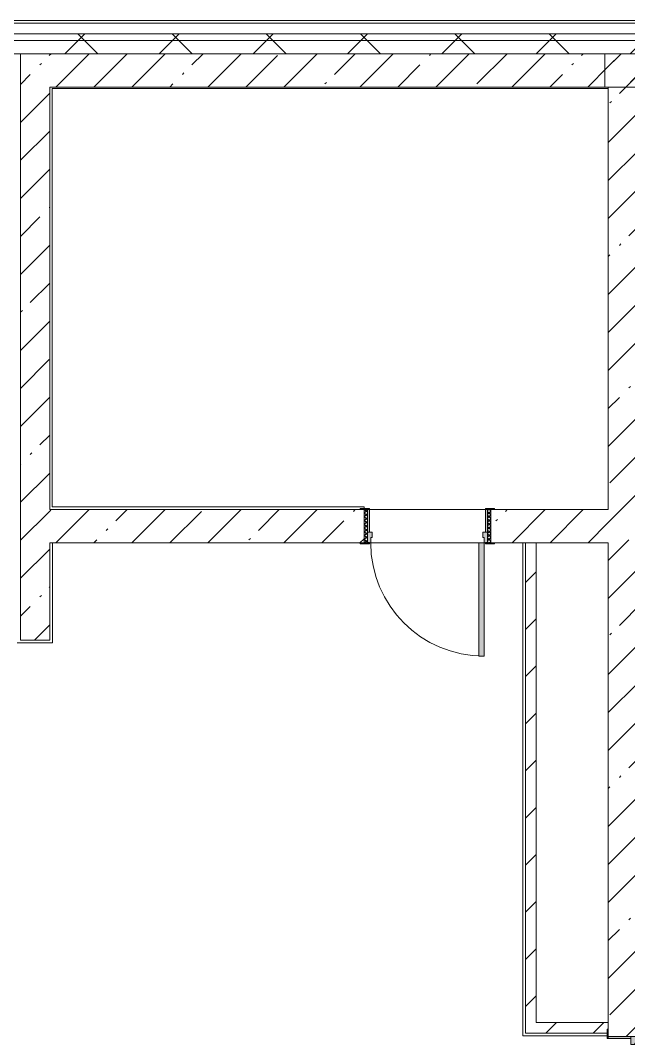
# Model space of a CAD drawing. Header units: millimetres. Extents: x -5524 to 188159, y -8553 to 29000.
# Drawn here: x 145899 to 150461, y 19695 to 27350 of the extents above; entities that cross this region are included whole.
import ezdxf

# ---------------------------------------------------------------- set-up
doc = ezdxf.new("R2010")
doc.units = ezdxf.units.MM
for name, color, linetype, lineweight, true_color in [('A-DOOR-3', 7, 'Continuous', 5, 0xaaaaaa), ('A-DOOR-4', 7, 'Continuous', 5, 0xe2e2e2), ('A-DOOR-FRAM-1', 7, 'Continuous', 5, 0xe2e2e2), ('A-DOOR-FRAM-2', 7, 'Continuous', 5, 0xaaaaaa), ('A-FLOR-2', 7, 'Continuous', 5, 0xaaaaaa)]:
    doc.layers.add(name, color=color, linetype=linetype, lineweight=lineweight, true_color=true_color)
for name, color, linetype, lineweight in [('A-WALL', 7, 'Continuous', 9), ('A-WALL-7', 7, 'Continuous', 5), ('I-WALL-2', 7, 'Continuous', 5)]:
    doc.layers.add(name, color=color, linetype=linetype, lineweight=lineweight)
pattern_1 = [(45, (61148.7, 0), (-353.5534, 353.5534), []), (135, (61148.7, 0), (-353.5534, -353.5534), [])]
pattern_2 = [(45, (61148.7, 0), (-285.1231, 285.1231), []), (45, (61433.8, 0), (-285.1231, 285.1231), [504.031, -100.806, 16.764, -84.042])]
pattern_3 = [(45, (61148.7, 0), (-176.7767, 176.7767), [])]

# ---------------------------------------------------------------- blocks, each defined once
blk = doc.blocks.new('110_Дверь_СКБ_2Ст - Д-1_л_Лестничная клетка EIS60 2-32359692-3_7_1_птичка')
at = {"layer": 'A-DOOR-4'}
for points in [[(662.5, 125), (662.5, 1025), (612.5, 1025), (612.5, 125)], [(-587.5, 525), (-637.5, 525), (-637.5, 125), (-587.5, 125)], [(712.5, -125), (712.5, 45), (697.5, 45), (697.5, -125)]]:
    blk.add_hatch(color=256, dxfattribs=at).paths.add_polyline_path(points)
h = blk.add_hatch(color=256, dxfattribs=at)
h.paths.add_polyline_path([(712.5, 125), (662.5, 125), (662.5, 75), (652.5, 75), (652.5, 45), (712.5, 45)])
h.paths.add_polyline_path([(-627.5, 45), (-627.5, 75), (-637.5, 75), (-637.5, 125), (-687.5, 125), (-687.5, 45)])
at = {"layer": 'A-DOOR-FRAM-1'}
for points in [[(-672.5, 125), (-672.5, 133), (-742.5, 133), (-742.5, 125)], [(767.5, 125), (767.5, 133), (697.5, 133), (697.5, 125)], [(-672.5, -125), (-672.5, 45), (-687.5, 45), (-687.5, -125)], [(-672.5, -133), (-672.5, -125), (-742.5, -125), (-742.5, -133)], [(767.5, -133), (767.5, -125), (697.5, -125), (697.5, -133)]]:
    blk.add_hatch(color=256, dxfattribs=at).paths.add_polyline_path(points)
at = {"layer": 'A-DOOR-3'}
for p, q in [((662.5, 1025), (612.5, 1025)), ((612.5, 1025), (612.5, 125)), ((662.5, 125), (662.5, 1025)), ((-637.5, 525), (-637.5, 125)), ((-587.5, 525), (-637.5, 525)), ((-587.5, 125), (-587.5, 525)), ((-637.5, 125), (-587.5, 125)), ((612.5, 125), (662.5, 125))]:
    blk.add_line(p, q, dxfattribs=at)
for centre, radius, start, end in [((662.5, 125), 900, 90, 180), ((-637.5, 125), 400, 360, 90)]:
    blk.add_arc(centre, radius, start, end, dxfattribs=at)
at = {"layer": 'A-DOOR-FRAM-2'}
for p, q in [((-672.5, 133), (-742.5, 133)), ((-742.5, 133), (-742.5, 125)), ((-742.5, 125), (-672.5, 125)), ((-637.5, 125), (-687.5, 125)), ((-687.5, 125), (-687.5, 45)), ((-672.5, 125), (-672.5, 133)), ((-637.5, 75), (-637.5, 125)), ((662.5, 125), (662.5, 75)), ((712.5, 125), (662.5, 125)), ((767.5, 133), (697.5, 133)), ((697.5, 133), (697.5, 125)), ((697.5, 125), (767.5, 125)), ((712.5, 45), (712.5, 125)), ((767.5, 125), (767.5, 133)), ((-687.5, 45), (-627.5, 45)), ((-672.5, 45), (-687.5, 45)), ((-687.5, 45), (-687.5, -125)), ((-672.5, -125), (-672.5, 45)), ((-627.5, 75), (-637.5, 75)), ((-627.5, 45), (-627.5, 75)), ((662.5, 75), (652.5, 75)), ((652.5, 75), (652.5, 45)), ((652.5, 45), (712.5, 45)), ((712.5, 45), (697.5, 45)), ((697.5, 45), (697.5, -125)), ((712.5, -125), (712.5, 45)), ((-672.5, -125), (-742.5, -125)), ((-742.5, -125), (-742.5, -133)), ((-742.5, -133), (-672.5, -133)), ((-687.5, -125), (-672.5, -125)), ((-672.5, -133), (-672.5, -125)), ((697.5, -125), (712.5, -125)), ((767.5, -125), (697.5, -125)), ((697.5, -125), (697.5, -133)), ((697.5, -133), (767.5, -133)), ((767.5, -133), (767.5, -125))]:
    blk.add_line(p, q, dxfattribs=at)
blk = doc.blocks.new('110_Дверь_СКБ_1Ст_Внутренняя1 - Д-8а 950x2100h _книгохранилище_ огнестойкая дверь_-32656878-3_7_1_птичка')
at = {"layer": 'A-DOOR-3'}
h = blk.add_hatch(dxfattribs=at)
h.set_pattern_fill('FP_149', color=256, style=0, pattern_type=2)
h.set_pattern_definition([(225, (1826.41, -189.685), (-14.14214, 14.14214), []), (135, (1826.41, -189.685), (14.14214, 14.14214), [])])
h.paths.add_polyline_path([(487.5, -125), (487.5, 125), (462.5, 125), (462.5, -125)])
at = {"layer": 'A-DOOR-4'}
h = blk.add_hatch(color=256, dxfattribs=at)
h.paths.add_polyline_path([(462.5, -125), (462.5, -45), (427.5, -45), (427.5, -85), (437.5, -85), (437.5, -125)])
h.paths.add_polyline_path([(-437.5, -125), (-412.5, -125), (-412.5, -85), (-402.5, -85), (-402.5, -45), (-437.5, -45)])
at = {"layer": 'A-DOOR-FRAM-1'}
for points in [[(-422.5, 125), (-422.5, 133), (-492.5, 133), (-492.5, 125)], [(-422.5, -45), (-422.5, 125), (-437.5, 125), (-437.5, -45)], [(517.5, 125), (517.5, 133), (447.5, 133), (447.5, 125)], [(462.5, -45), (462.5, 125), (447.5, 125), (447.5, -45)], [(-422.5, -133), (-422.5, -125), (-492.5, -125), (-492.5, -133)], [(437.5, -975), (437.5, -125), (397.5, -125), (397.5, -975)], [(517.5, -133), (517.5, -125), (447.5, -125), (447.5, -133)]]:
    blk.add_hatch(color=256, dxfattribs=at).paths.add_polyline_path(points)
at = {"layer": 'A-DOOR-FRAM-2'}
h = blk.add_hatch(dxfattribs=at)
h.set_pattern_fill('FP_150', color=256, style=0, pattern_type=2)
h.set_pattern_definition([(315, (-296.384, -189.685), (-14.1421, -14.1421), []), (225, (-296.384, -189.685), (-14.1421, 14.1421), [])])
h.paths.add_polyline_path([(-437.5, -125), (-437.5, 125), (-462.5, 125), (-462.5, -125)])
at = {"layer": 'A-DOOR-3'}
for p, q in [((397.5, -125), (437.5, -125)), ((397.5, -975), (397.5, -125)), ((437.5, -125), (437.5, -975)), ((437.5, -975), (397.5, -975))]:
    blk.add_line(p, q, dxfattribs=at)
blk.add_arc((437.5, -125), 850, 180, 270, dxfattribs=at)
at = {"layer": 'A-DOOR-FRAM-2'}
for p, q in [((-492.5, 133), (-422.5, 133)), ((-492.5, 125), (-492.5, 133)), ((-422.5, 125), (-492.5, 125)), ((-462.5, 125), (-437.5, 125)), ((-462.5, -125), (-462.5, 125)), ((-437.5, 125), (-437.5, -125)), ((-437.5, 125), (-422.5, 125)), ((-437.5, -45), (-437.5, 125)), ((-422.5, 133), (-422.5, 125)), ((-422.5, 125), (-422.5, -45)), ((447.5, 125), (447.5, 133)), ((447.5, 133), (517.5, 133)), ((447.5, -45), (447.5, 125)), ((447.5, 125), (462.5, 125)), ((517.5, 125), (447.5, 125)), ((462.5, -125), (462.5, 125)), ((462.5, 125), (487.5, 125)), ((462.5, 125), (462.5, -45)), ((487.5, 125), (487.5, -125)), ((517.5, 133), (517.5, 125)), ((-437.5, -45), (-402.5, -45)), ((-437.5, -125), (-437.5, -45)), ((-422.5, -45), (-437.5, -45)), ((-402.5, -45), (-402.5, -85)), ((427.5, -45), (462.5, -45)), ((427.5, -85), (427.5, -45)), ((462.5, -45), (447.5, -45)), ((462.5, -45), (462.5, -125)), ((-492.5, -125), (-422.5, -125)), ((-492.5, -133), (-492.5, -125)), ((-422.5, -133), (-492.5, -133)), ((-437.5, -125), (-462.5, -125)), ((-437.5, -124), (-422.5, -124)), ((-437.5, -125), (-437.5, -124)), ((-412.5, -125), (-437.5, -125)), ((-422.5, -125), (-437.5, -125)), ((-422.5, -124), (-422.5, -125)), ((-422.5, -125), (-422.5, -133)), ((-412.5, -85), (-412.5, -125)), ((-402.5, -85), (-412.5, -85)), ((437.5, -85), (427.5, -85)), ((437.5, -125), (437.5, -85)), ((462.5, -125), (437.5, -125)), ((447.5, -125), (447.5, -124)), ((447.5, -124), (462.5, -124)), ((462.5, -125), (447.5, -125)), ((447.5, -133), (447.5, -125)), ((447.5, -125), (517.5, -125)), ((517.5, -133), (447.5, -133)), ((462.5, -124), (462.5, -125)), ((487.5, -125), (462.5, -125)), ((517.5, -125), (517.5, -133))]:
    blk.add_line(p, q, dxfattribs=at)

msp = doc.modelspace()

# ---------------------------------------------------------------- hatches: boundary and pattern name
at = {"layer": 'A-WALL-7'}
h = msp.add_hatch(dxfattribs=at)
h.set_pattern_fill('FP_61', color=256, style=0, pattern_type=2)
h.set_pattern_definition(pattern_1)
h.paths.add_polyline_path([(154308.7, 27200), (154358.7, 27200), (154358.7, 27250), (141498.7, 27250), (141498.7, 27200), (153441.3, 27200)])
h.paths.add_polyline_path([(137498.7, 27200), (138398.7, 27200), (138398.7, 27250), (137498.7, 27250)])
h.paths.add_polyline_path([(131958.7, 27200), (131958.7, 27250), (130758.7, 27250), (130758.7, 27200), (131068.4, 27200)])
h.paths.add_polyline_path([(127339.6, 27200), (128258.7, 27200), (128258.7, 27250), (124008.7, 27250), (124008.7, 27200), (125475.2, 27200)])
h.paths.add_polyline_path([(134058.7, 27200), (135398.7, 27200), (135398.7, 27250), (134058.7, 27250)])
h.paths.add_polyline_path([(122678.6, 27200), (123108.7, 27200), (123108.7, 27250), (121008.7, 27250), (121008.7, 27200), (121746.4, 27200)])
h.paths.add_polyline_path([(119882, 27200), (120108.7, 27200), (120108.7, 27250), (119008.7, 27250), (119008.7, 27200)])
h.paths.add_polyline_path([(115221, 27200), (115908.7, 27200), (115908.7, 27250), (114408.7, 27250), (114408.7, 27200)])
h.paths.add_polyline_path([(111492.2, 27200), (111908.7, 27200), (111908.7, 27250), (110809, 27250), (110809, 27200)])
h.paths.add_polyline_path([(109627.7, 27200), (109909, 27200), (109909, 27250), (108808.7, 27250), (108808.7, 27200)])
h.paths.add_polyline_path([(103208.7, 27200), (105708.7, 27200), (105708.7, 27250), (103208.7, 27250)])
h = msp.add_hatch(dxfattribs=at)
h.set_pattern_fill('FP_61', color=256, style=0, pattern_type=2)
h.set_pattern_definition(pattern_1)
h.paths.add_polyline_path([(154208.7, 27100), (154308.7, 27100), (154308.7, 27200), (141498.7, 27200), (141498.7, 27100), (153441.3, 27100)])
h.paths.add_polyline_path([(131958.7, 27100), (131958.7, 27200), (130758.7, 27200), (130758.7, 27100), (131068.4, 27100)])
h.paths.add_polyline_path([(135398.7, 27100), (135398.7, 27200), (134058.7, 27200), (134058.7, 27100), (134797.3, 27100)])
h.paths.add_polyline_path([(137498.7, 27100), (138398.7, 27100), (138398.7, 27200), (137498.7, 27200)])
h.paths.add_polyline_path([(128258.7, 27100), (128258.7, 27200), (124008.7, 27200), (124008.7, 27100), (127339.6, 27100)])
h.paths.add_polyline_path([(121008.7, 27100), (123108.7, 27100), (123108.7, 27200), (121008.7, 27200)])
h.paths.add_polyline_path([(120108.7, 27100), (120108.7, 27200), (119008.7, 27200), (119008.7, 27100), (119882, 27100)])
h.paths.add_polyline_path([(115221, 27100), (115908.7, 27100), (115908.7, 27200), (114408.7, 27200), (114408.7, 27100)])
h.paths.add_polyline_path([(111492.2, 27100), (111908.7, 27100), (111908.7, 27200), (110809, 27200), (110809, 27100)])
h.paths.add_polyline_path([(109627.7, 27100), (109909, 27100), (109909, 27200), (108808.7, 27200), (108808.7, 27100)])
h.paths.add_polyline_path([(104966.7, 27100), (105708.7, 27100), (105708.7, 27200), (103308.7, 27200), (103308.7, 27100), (103908.7, 27100)])
at = {"layer": 'I-WALL-2'}
h = msp.add_hatch(dxfattribs=at)
h.set_pattern_fill('FP_57', color=256, style=0, pattern_type=2)
h.set_pattern_definition(pattern_2)
h.paths.add_polyline_path([(150308.7, 26850), (150308.7, 27100), (145898.7, 27100), (145898.7, 26850), (147848.1, 26850)])
h = msp.add_hatch(dxfattribs=at)
h.set_pattern_fill('FP_57', color=256, style=0, pattern_type=2)
h.set_pattern_definition(pattern_2)
h.paths.add_polyline_path([(153958.7, 26850), (153958.7, 27100), (150283.7, 27100), (150283.7, 26850), (153441.3, 26850)])
h = msp.add_hatch(dxfattribs=at)
h.set_pattern_fill('FP_57', color=256, style=0, pattern_type=2)
h.set_pattern_definition(pattern_2)
h.paths.add_polyline_path([(150308.7, 17270), (150558.7, 17270), (150558.7, 18325), (150308.7, 18325), (150308.7, 18162.4)])
h.paths.add_polyline_path([(150308.7, 19725), (150558.7, 19725), (150558.7, 27100), (150308.7, 27100), (150308.7, 19750)])
h = msp.add_hatch(dxfattribs=at)
h.set_pattern_fill('FP_57', color=256, style=0, pattern_type=2)
h.set_pattern_definition(pattern_2)
h.paths.add_polyline_path([(145898.7, 22700), (146118.7, 22700), (146118.7, 26850), (145898.7, 26850), (145898.7, 22790)])
h = msp.add_hatch(dxfattribs=at)
h.set_pattern_fill('FP_57', color=256, style=0, pattern_type=2)
h.set_pattern_definition(pattern_2)
h.paths.add_polyline_path([(149712.5, 23430), (150308.7, 23430), (150308.7, 23680), (149426.7, 23680), (149426.7, 23430), (149688.7, 23430)])
h.paths.add_polyline_path([(147848.1, 23430), (148476.7, 23430), (148476.7, 23680), (146118.7, 23680), (146118.7, 23430)])
h = msp.add_hatch(dxfattribs=at)
h.set_pattern_fill('FP_62', color=256, style=0, pattern_type=2)
h.set_pattern_definition(pattern_3)
h.paths.add_polyline_path([(149768.7, 19750), (149768.7, 23430), (149688.7, 23430), (149688.7, 19750), (149712.5, 19750)])
h = msp.add_hatch(dxfattribs=at)
h.set_pattern_fill('FP_62', color=256, style=0, pattern_type=2)
h.set_pattern_definition(pattern_3)
h.paths.add_polyline_path([(149768.7, 19750), (150300.7, 19750), (150300.7, 19780), (150308.7, 19780), (150308.7, 19830), (149768.7, 19830)])

# ---------------------------------------------------------------- linework, layer by layer
at = {"layer": 'A-FLOR-2'}
for p, q in [((150308.7, 26840), (146136.7, 26840)), ((146136.7, 26840), (146136.7, 23700)), ((146136.7, 23700), (148476.7, 23700)), ((148476.7, 23700), (148476.7, 23688)), ((146138.7, 23430), (146138.7, 22680)), ((149668.7, 19730), (149668.7, 23430)), ((146138.7, 22680), (145873.3, 22680)), ((150300.7, 19730), (149668.7, 19730))]:
    msp.add_line(p, q, dxfattribs=at)
at = {"layer": 'A-WALL'}
for p, q in [((154438.7, 27330), (141498.7, 27330)), ((154358.7, 27250), (141498.7, 27250)), ((154308.7, 27200), (141498.7, 27200)), ((149768.7, 23430), (149688.7, 23430)), ((150308.7, 19780), (150308.7, 19830))]:
    msp.add_line(p, q, dxfattribs=at)
at = {"layer": 'A-WALL-7'}
for p, q in [((154458.7, 27350), (130758.7, 27350)), ((153958.7, 27100), (103908.7, 27100))]:
    msp.add_line(p, q, dxfattribs=at)
at = {"layer": 'I-WALL-2'}
for p, q in [((145898.7, 27100), (145898.7, 22700)), ((150308.7, 27100), (145898.7, 27100)), ((153958.7, 27100), (150283.7, 27100)), ((150283.7, 27100), (150283.7, 26850)), ((146118.7, 23680), (146118.7, 26850)), ((146118.7, 26850), (150308.7, 26850)), ((150283.7, 26850), (153958.7, 26850)), ((150308.7, 26850), (150308.7, 23680)), ((148446.7, 23680), (146118.7, 23680)), ((148516.7, 23680), (149386.7, 23680)), ((150308.7, 23680), (149456.7, 23680)), ((146118.7, 22700), (146118.7, 23430)), ((146118.7, 23430), (148446.7, 23430)), ((149336.7, 23430), (148526.7, 23430)), ((149456.7, 23430), (149688.7, 23430)), ((149688.7, 23430), (149688.7, 19750)), ((149768.7, 19830), (149768.7, 23430)), ((149768.7, 23430), (150308.7, 23430)), ((150308.7, 23430), (150308.7, 19830)), ((145898.7, 22700), (146118.7, 22700)), ((150308.7, 19830), (149768.7, 19830)), ((149688.7, 19750), (150300.7, 19750))]:
    msp.add_line(p, q, dxfattribs=at)

# ---------------------------------------------------------------- block references
at = {"layer": 'A-DOOR-3'}
msp.add_blockref('110_Дверь_СКБ_1Ст_Внутренняя1 - Д-8а 950x2100h _книгохранилище_ огнестойкая дверь_-32656878-3_7_1_птичка', (148939.2, 23555), dxfattribs=at)
at = {"layer": 'A-DOOR-3', "rotation": 269.9999999999998}
msp.add_blockref('110_Дверь_СКБ_2Ст - Д-1_л_Лестничная клетка EIS60 2-32359692-3_7_1_птичка', (150433.7, 19037.5), dxfattribs=at)

doc.saveas('drawing.dxf')
